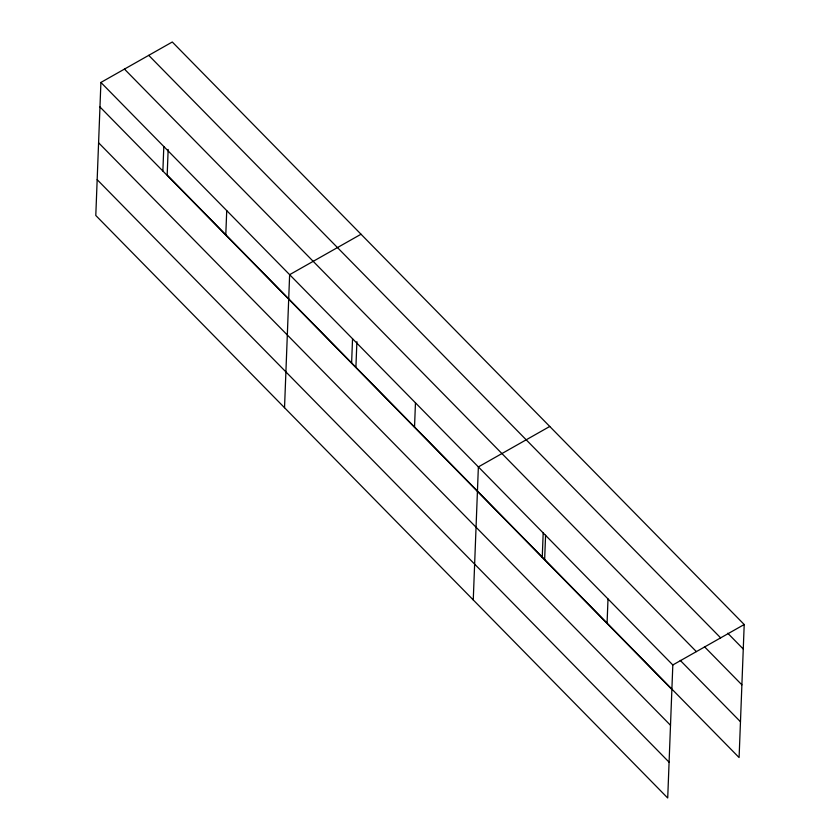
<?xml version="1.0" encoding="UTF-8"?>
<svg xmlns="http://www.w3.org/2000/svg" width="840" height="840" viewBox="0 0 840 840"><rect width="100%" height="100%" fill="white"/><g stroke="black" fill="none" stroke-linecap="round" stroke-linejoin="round"><path stroke-width="1.26" d="M100.905 82.446L95.792 215.481L667.716 798L672.819 664.965L100.905 82.446L172.284 42L744.208 624.519L739.095 757.554L167.181 175.035L168.158 149.447M162.876 171.034L163.81 146.528M225.782 235.106L226.727 210.599M284.529 407.715L289.632 274.68L361.022 234.234M351.603 363.258L352.548 338.762M355.908 367.269L356.895 341.681M414.519 427.34L415.464 402.832M473.256 599.938L478.37 466.914L549.759 426.457M542.251 557.434L543.186 532.928M544.646 559.493L545.58 535.196M607.068 623.458L608.002 598.952M672.819 664.965L744.208 624.519M727.745 633.213L743.264 649.026M148.733 55.346L720.647 637.865M704.456 646.716L741.888 684.841M124.457 69.101L696.381 651.62M680.222 660.366L740.471 721.739M99.96 106.953L671.885 689.472M98.585 142.769L670.509 725.288M97.167 179.666L669.091 762.185"/></g></svg>
